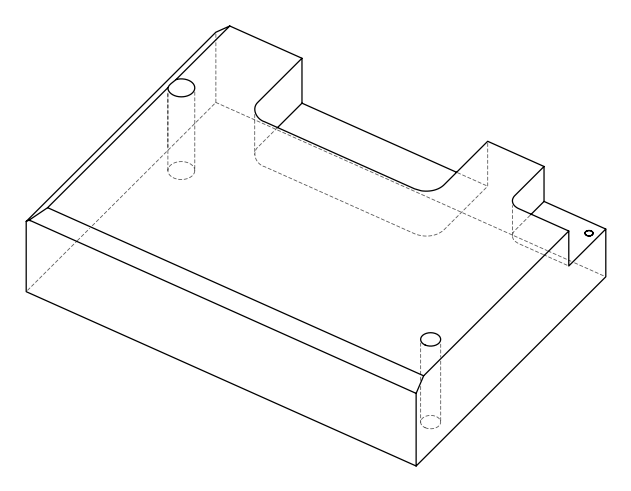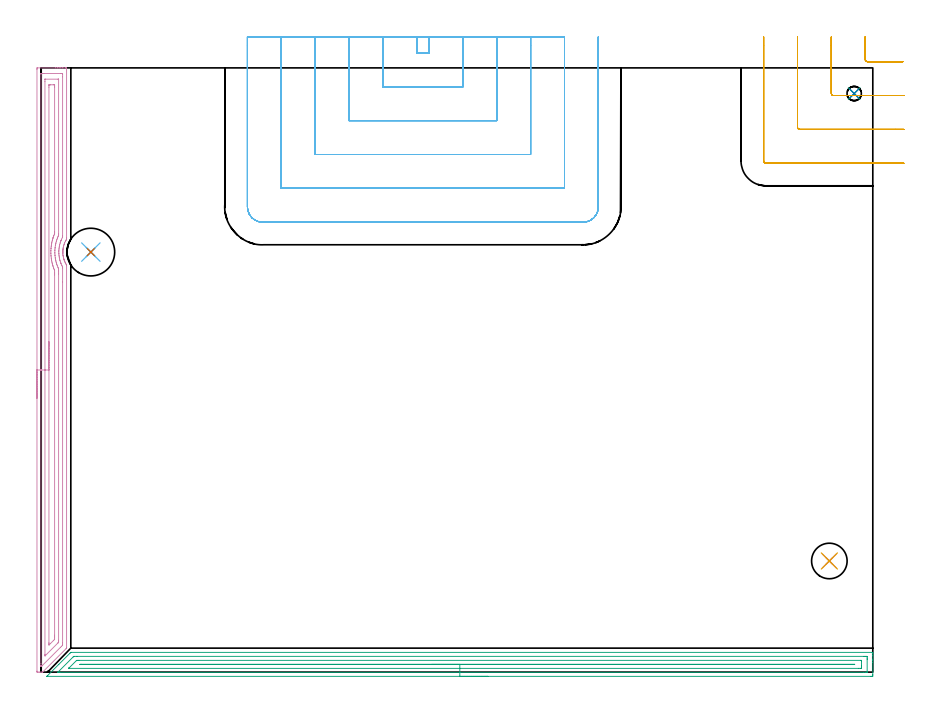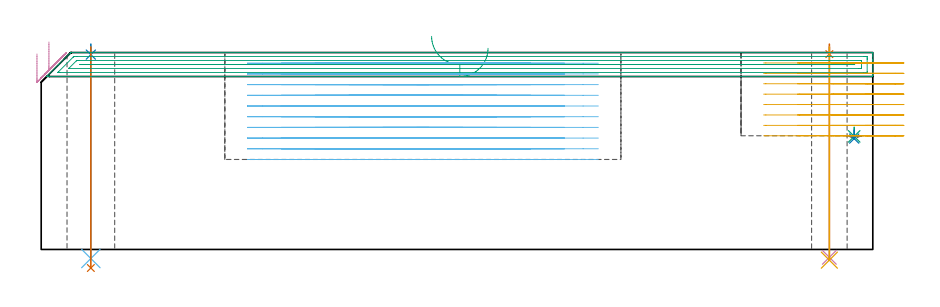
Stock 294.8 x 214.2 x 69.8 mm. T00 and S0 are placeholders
(PLAN: 12 operations, 7 tool changes, 52 min)
(1 SPOT_DRILL | STEP1HOLE | NXT0321_9005460120000 | 0.03 min | 2 mm3)
(2 SPOT_DRILL_1 | STEP1HOLE_1 | NXT0321_9005460120000 | 0.03 min | 3 mm3)
(3 SPOT_DRILL_2 | STEP1POCKET | NXT0321_9005460120000 | 0.03 min | 3199 mm3)
(4 DRILL_THROUGH_HOLE_INTO_CENTER | STEP1HOLE | NXT0301_042 | 0.3 min | 2748 mm3)
(5 DRILL_TO_ENLARGE_THROUGH_HOLE | STEP1HOLE | NXT0301_097 | 0.3 min | 5938 mm3)
(6 DRILL_THROUGH_HOLE_INTO_CENTER_1 | STEP1HOLE_1 | NXT0301_065 | 0.3 min | 4826 mm3)
(7 DRILL_TO_ENLARGE_THROUGH_HOLE_1 | STEP1HOLE_1 | UGT0301_292 | 0.32 min | 10812 mm3)
(8 DRILL_BLIND_HOLE_INTO_CENTER | STEP1POCKET | NXT0301_022 | 0.02 min | 15 mm3)
(9 AREA_MILL | FG_CHAMFER_SURFACE | UGT0205_001 | 9.38 min | 10656 mm3)
(10 AREA_MILL_1 | FG_CHAMFER_SURFACE_1 | UGT0205_001 | 7 min | 11525 mm3)
(11 MILL_CORNER_NOTCH_RECTANGULAR | CORNER_NOTCH_RECTANGULAR | NXT0201_012 | Follow Part, ap 4, ae 75% | 4.41 min | 53894 mm3)
(12 MILL_SLOT | SLOT_PARTIAL_RECTANGULAR | NXT0201_012 | Follow Part, ap 4, ae 75% | 29.87 min | 330739 mm3)
(TOOL NXT0321_9005460120000 | NC Spot Drill, 142deg, 12mm, Carbide, Uncoated | D12 PA142 FL30 Z2)
(TOOL NXT0301_042 | Carbide Drill 7.1mm [860.1-0710-057A1-MM 2214] | D7.1 PA140 FL85 Z2)
(TOOL NXT0301_097 | Carbide Drill 12.6mm [860.1-1260-063A1-MM 2214] | D12.6 PA140 FL77 Z2)
(TOOL NXT0301_065 | Carbide Drill 9.4mm [860.1-0940-075A1-MM 2214] | D9.4 PA140 FL98 Z2)
(TOOL UGT0301_292 | Twist Drill 16.9 mm | D16.9 PA118 FL120 Z2)
(TOOL NXT0301_022 | Carbide Drill 5.1mm [860.1-0510-015A1-MM 2214] | D5.1 PA140 FL28 Z2)
(TOOL UGT0205_001 | Chamfer Mill 20 x 3 x 45 deg. | D20 FL50 Z2)
(TOOL NXT0201_012 | ENDMILL 16mm [2P460-1600-NA 1630] | D16 FL38 Z6)
(OP 1 SPOT_DRILL)
G17 G21 G94 G90
T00 M6
G54
G17 G0 G90 X279.4 Y39.4 S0 M3
G43 Z79.8 H0
G94 G81 G98 Z69.249 F250. R72.8
G80
M5
M2
(OP 2 SPOT_DRILL_1)
G17 G21 G94 G90
T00 M6
G54
G17 G0 G90 X17.6 Y148.9 S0 M3
G43 Z79.8 H0
G94 G81 G98 Z69.073 F250. R72.8
G80
M5
M2
(OP 3 SPOT_DRILL_2)
G17 G21 G94 G90
T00 M6
G54
G17 G0 G90 X288.2 Y205.1 S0 M3
G43 Z79.8 H0
G94 G81 G98 Z40.08 F250. R43.3
G80
M5
M2
(OP 4 DRILL_THROUGH_HOLE_INTO_CENTER)
G17 G21 G94 G90
T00 M6
G54
G17 G0 G90 X279.4 Y39.4 S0 M3
G43 Z79.8 H1
G94 G73 G98 Z-2.792 F250. Q6.599 R71.8
G80
M5
M2
(OP 5 DRILL_TO_ENLARGE_THROUGH_HOLE)
G17 G21 G94 G90
T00 M6
G54
G17 G0 G90 X279.4 Y39.4 S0 M3
G43 Z79.8 H1
G94 G73 G98 Z-3.793 F250. Q12.266 R71.8
G80
M5
M2
(OP 6 DRILL_THROUGH_HOLE_INTO_CENTER_1)
G17 G21 G94 G90
T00 M6
G54
G17 G0 G90 X17.6 Y148.9 S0 M3
G43 Z79.8 H1
G94 G73 G98 Z-3.211 F250. Q9.126 R71.8
G80
M5
M2
(OP 7 DRILL_TO_ENLARGE_THROUGH_HOLE_1)
G17 G21 G94 G90
T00 M6
G54
G17 G0 G90 X17.6 Y148.9 S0 M3
G43 Z79.8 H0
G94 G73 G98 Z-6.577 F250. Q15.275 R71.8
G80
M5
M2
(OP 8 DRILL_BLIND_HOLE_INTO_CENTER)
G17 G21 G94 G90
T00 M6
G54
G17 G0 G90 X288.2 Y205.1 S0 M3
G43 Z79.8 H1
G94 G81 G98 Z39.3 F250. R42.3
G80
M5
M2
(OP 9 AREA_MILL)
G17 G21 G94 G90
T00 M6
G54
G17 G0 G90 X158.4 Y-1.5 S1061 M3
G43 Z79.8 H0
Z71.3
G94 G1 X158.362 Z70.428 F250.
X158.248 Z69.563
X158.059 Z68.712
X157.797 Z67.88
X157.463 Z67.074
X157.06 Z66.3
X156.592 Z65.564
X156.06 Z64.872
X155.471 Z64.229
X154.828 Z63.64
X154.136 Z63.108
X153.4 Z62.64
X152.626 Z62.237
X151.82 Z61.903
X150.988 Z61.641
X150.136 Z61.452
X149.272 Z61.338
X148.4 Z61.3
X2.075
X2.02 Y-1.496 Z61.302
X2.017 Y-1.495 Z61.303
X2.038 Y-1.461 Z61.336
X2.322 Y-1.176 Z61.62
X6.25 Y2.75 Z65.549
X10.233 Y6.733 Z69.532
X10.41 Y6.909 Z69.707
X10.513 Y7.004 Z69.796
X10.676 Y7. Z69.8
X294.62
X294.79 Y7.004 Z69.795
X294.798 Y6.868 Z69.661
X294.8 Y6.733 Z69.533
Y6.521 Z69.321
Y5.803 Z68.598
Y4.572 Z67.369
Y4.059 Z66.853
Y3.443 Z66.238
Y-0.919 Z61.878
X294.796 Y-1.176 Z61.622
X294.79 Y-1.494 Z61.304
X294.499 Y-1.498 Z61.301
X294.169 Y-1.5 Z61.3
X148.4
Y-0.086 Z62.714
X6.604 Y-0.085 Z62.715
X6.208 Y-0.084 Z62.716
X5.981 Y-0.082 Z62.718
X5.893 Y-0.079 Z62.721
X5.93 Y-0.032 Z62.768
X6.001 Y0.044 Z62.844
X6.208 Y0.258 Z63.058
X11.34 Y5.389 Z68.189
X11.435 Y5.482 Z68.282
X11.5 Y5.543 Z68.343
X11.538 Y5.576 Z68.376
X11.574 Y5.579 Z68.379
X11.8 Y5.582 Z68.382
X12.468 Y5.585 Z68.385
X12.691 Y5.586 Z68.386
X291.709
X292.38 Y5.584 Z68.384
X292.607 Y5.583 Z68.383
X292.739 Y5.579 Z68.379
X292.791 Y5.572 Z68.372
X292.793 Y5.543 Z68.343
X292.798 Y5.396 Z68.196
X292.8 Y4.931 Z67.731
Y4.522 Z67.322
X292.799 Y0.161 Z62.961
X292.794 Y0.023 Z62.823
X292.79 Y-0.079 Z62.721
X292.716 Y-0.08 Z62.72
X292.38 Y-0.084 Z62.716
X292.157 Y-0.085 Z62.715
X291.486 Y-0.086 Z62.714
X148.4
Y1.328 Z64.128
X9.901 Y1.329 Z64.129
X9.818 Y1.33 Z64.13
X9.785 Y1.332 Z64.132
X9.761 Y1.334 Z64.134
X9.768 Y1.358 Z64.158
X9.785 Y1.384 Z64.184
X9.814 Y1.414 Z64.214
X9.841 Y1.441 Z64.241
X12.458 Y4.059 Z66.859
X12.468 Y4.069 Z66.869
X12.571 Y4.16 Z66.96
X12.664 Y4.164 Z66.964
X12.858 Y4.168 Z66.968
X13.247 Y4.171 Z66.971
X13.363
X290.476
X290.592 Y4.17 Z66.97
X290.707 Y4.167 Z66.967
X290.777 Y4.165 Z66.965
X290.79 Y4.125 Z66.925
X290.793 Y4.059 Z66.859
X290.799 Y3.857 Z66.657
Y2.111 Z64.911
X290.792 Y1.441 Z64.241
X290.79 Y1.346 Z64.146
X290.701 Y1.335 Z64.135
X290.592 Y1.333 Z64.133
X289.813 Y1.329 Z64.129
X289.697 Y1.328 Z64.128
X148.4
Y2.743 Z65.543
X13.816
X13.803 Y2.744 Z65.544
X13.757 Y2.749 Z65.549
X13.808 Y2.751 Z65.551
X14.242 Y2.757 Z65.557
X14.257
X288.349
X288.363 Y2.756 Z65.556
X288.384 Y2.75 Z65.55
X288.362 Y2.744 Z65.544
X287.469 Y2.743 Z65.543
X148.4
X147.528 Z65.581
X146.664 Z65.695
X145.812 Z65.883
X144.98 Z66.146
X144.174 Z66.48
X143.4 Z66.882
X142.664 Z67.351
X141.972 Z67.882
X141.329 Z68.472
X140.74 Z69.115
X140.208 Z69.807
X139.74 Z70.543
X139.337 Z71.316
X139.003 Z72.122
X138.741 Z72.954
X138.552 Z73.806
X138.438 Z74.671
X138.4 Z75.543
G0 Z79.8
M5
M2
(OP 10 AREA_MILL_1)
G17 G21 G94 G90
T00 M6
G54
G17 G0 G90 X-1.5 Y97.1 S1061 M3
G43 Z79.8 H0
Z69.3
G94 G1 Y97.138 Z68.428 F250.
Y97.252 Z67.564
Y97.441 Z66.712
Y97.703 Z65.88
Y98.037 Z65.074
Y98.44 Z64.3
Y98.908 Z63.564
Y99.44 Z62.872
Y100.029 Z62.229
Y100.672 Z61.64
Y101.364 Z61.109
Y102.1 Z60.64
Y102.874 Z60.237
Y103.68 Z59.903
Y104.512 Z59.641
Y105.364 Z59.452
Y106.228 Z59.338
Y107.1 Z59.3
Y213.611
X-1.495 Y214.085 Z59.303
X-1.491 Y214.19 Z59.306
X-1.382 Y214.2 Z59.415
X5.068 Z65.863
X5.664 Z66.461
X5.947 Z66.744
X6.543 Z67.34
X6.826 Z67.622
X7.393 Z68.192
X7.705 Z68.504
X8.584 Z69.383
X8.733 Y214.199 Z69.532
X8.994 Y214.19 Z69.793
X9. Y214.056 Z69.8
Y153.893
X8.999 Y153.486 Z69.786
X8.792 Y153.128 Z69.59
X8.739 Y153.031 Z69.539
X8.694 Y152.946 Z69.493
X8.584 Y152.74 Z69.382
X8.557 Y152.689 Z69.355
X8.308 Y152.161 Z69.108
X8.289 Y152.111 Z69.089
X8.168 Y151.795 Z68.967
X8.125 Y151.665 Z68.924
X8.021 Y151.35 Z68.82
X7.897 Y150.901 Z68.697
X7.804 Y150.455 Z68.599
X7.785 Y150.328 Z68.577
X7.731 Y150.007 Z68.529
X7.728 Y149.975 Z68.526
X7.708 Y149.784 Z68.506
X7.691 Y149.617 Z68.487
X7.686 Y149.561 Z68.481
X7.681 Y149.437 Z68.471
X7.662 Y149.113 Z68.458
Y149.059
Y149.042 Z68.457
X7.663 Y148.953 Z68.452
Y148.765 Z68.454
Y148.711 Z68.456
Y148.666
X7.671 Y148.546 Z68.46
X7.682 Y148.284 Z68.48
X7.686 Y148.219 Z68.483
X7.735 Y147.772 Z68.531
X7.755 Y147.654 Z68.549
X7.806 Y147.326 Z68.603
X7.903 Y146.877 Z68.702
X7.998 Y146.529 Z68.798
X8.026 Y146.432 Z68.823
X8.066 Y146.317 Z68.859
X8.135 Y146.109 Z68.93
X8.161 Y146.031 Z68.956
X8.222 Y145.872 Z69.016
X8.266 Y145.749 Z69.065
X8.291 Y145.681 Z69.091
X8.309 Y145.635 Z69.107
X8.337 Y145.575 Z69.133
X8.353 Y145.538 Z69.149
X8.479 Y145.277 Z69.275
X8.516 Y145.198 Z69.315
X8.569 Y145.088 Z69.368
X8.584 Y145.06 Z69.383
X8.627 Y144.98 Z69.424
X8.805 Y144.644 Z69.605
X8.883 Y144.513 Z69.683
X8.997 Y144.314 Z69.787
X9. Y144.089 Z69.8
Y8.611
X8.996 Y8.506 Z69.79
X8.815 Y8.314 Z69.612
X0.613 Y0.113 Z61.413
X0.501 Y0.01 Z61.295
X0.39 Y0. Z61.189
X-0.049 Z60.75
X-0.517 Z60.282
X-1.084 Z59.711
X-1.367 Z59.429
X-1.491 Y0.002 Z59.305
X-1.496 Y0.144 Z59.304
X-1.5 Y0.355 Z59.3
Y107.1
X-0.086 Z60.714
X-0.085 Y212.021 Z60.715
X-0.084 Y212.117 Z60.716
X-0.081 Y212.164 Z60.719
X-0.08 Y212.181 Z60.72
X-0.059 Y212.19 Z60.741
X0.309 Y212.198 Z61.109
X0.674 Y212.199 Z61.474
X1.186 Y212.2 Z61.986
X6.826 Y212.199 Z67.626
X7.342 Y212.196 Z68.142
X7.508 Y212.19 Z68.308
X7.579 Y212.168 Z68.379
X7.584 Y211.951 Z68.384
X7.585 Y211.828 Z68.385
X7.586 Y211.058 Z68.386
X7.585 Y154.785 Z68.385
X7.581 Y154.4 Z68.381
X7.579 Y154.21 Z68.379
X7.237 Y153.477 Z68.037
X7.027 Y153.002 Z67.827
X6.992 Y152.918 Z67.792
X6.969 Y152.857 Z67.769
X6.826 Y152.454 Z67.626
X6.743 Y152.195 Z67.543
X6.718 Y152.111 Z67.518
X6.554 Y151.496 Z67.354
X6.495 Y151.219 Z67.295
X6.406 Y150.754 Z67.206
X6.341 Y150.328 Z67.141
X6.303 Y149.967 Z67.103
X6.265 Y149.437 Z67.065
X6.252 Y149.128 Z67.052
X6.255 Y148.546 Z67.055
X6.261 Y148.387 Z67.061
X6.271 Y148.217 Z67.071
X6.322 Y147.654 Z67.122
X6.379 Y147.217 Z67.179
X6.455 Y146.763 Z67.255
X6.608 Y146.093 Z67.408
X6.669 Y145.872 Z67.469
X6.826 Y145.346 Z67.626
X6.918 Y145.074 Z67.718
X6.927 Y145.048 Z67.727
X6.938 Y145.018 Z67.738
X6.953 Y144.98 Z67.753
X7.038 Y144.766 Z67.838
X7.347 Y144.089 Z68.147
X7.515 Y143.738 Z68.315
X7.579 Y143.604 Z68.379
X7.581 Y143.511 Z68.381
X7.585 Y143.32 Z68.385
X7.586 Y138.305 Z68.386
Y10.394
X7.583 Y9.626 Z68.383
X7.58 Y9.564 Z68.38
X7.577 Y9.539 Z68.377
X7.547 Y9.502 Z68.347
X7.186 Y9.137 Z67.986
X6.826 Y8.776 Z67.626
X0.422 Y2.372 Z61.222
X0.298 Y2.25 Z61.098
X0.102 Y2.06 Z60.902
X0.056 Y2.018 Z60.856
X-0.039 Y2.007 Z60.761
X-0.062 Y2.008 Z60.738
X-0.079 Y2.011 Z60.721
X-0.08 Y2.053 Z60.72
X-0.085 Y2.25 Z60.715
Y2.372
X-0.086 Y2.979 Z60.714
Y107.1
X1.329 Z62.129
Y209.381
Y210.045
X1.331 Y210.159 Z62.131
X1.334 Y210.185 Z62.134
X1.336 Y210.19 Z62.136
X1.35 Y210.194 Z62.15
X1.401 Y210.199 Z62.201
X5.947 Z66.747
X6.1 Y210.197 Z66.9
X6.143 Y210.194 Z66.943
X6.164 Y210.19 Z66.964
X6.166 Y210.18 Z66.966
X6.169 Y210.121 Z66.969
X6.171 Y210.045 Z66.971
Y155.449
X6.17 Y155.117 Z66.97
X6.167 Y154.951 Z66.967
X6.165 Y154.87 Z66.965
X6.138 Y154.785 Z66.938
X6.08 Y154.65 Z66.88
X5.947 Y154.345 Z66.747
X5.815 Y154.028 Z66.615
X5.763 Y153.893 Z66.563
X5.577 Y153.377 Z66.377
X5.452 Y153.002 Z66.252
X5.365 Y152.701 Z66.165
X5.208 Y152.111 Z66.008
X5.181 Y151.996 Z65.981
X5.068 Y151.456 Z65.868
X5.032 Y151.256 Z65.832
X5.026 Y151.219 Z65.826
X4.927 Y150.472 Z65.727
X4.912 Y150.328 Z65.712
X4.859 Y149.649 Z65.659
X4.849 Y149.437 Z65.649
X4.84 Y148.777 Z65.64
X4.841 Y148.546 Z65.641
X4.881 Y147.845 Z65.681
X4.898 Y147.654 Z65.698
X4.985 Y146.847 Z65.785
X4.997 Y146.763 Z65.797
X5.068 Y146.329 Z65.868
X5.167 Y145.872 Z65.967
X5.196 Y145.742 Z65.996
X5.305 Y145.313 Z66.105
X5.401 Y144.98 Z66.201
X5.552 Y144.49 Z66.352
X5.693 Y144.089 Z66.493
X5.947 Y143.465 Z66.747
X6.063 Y143.198 Z66.863
X6.154 Y142.988 Z66.954
X6.167 Y142.306 Z66.967
X6.169 Y142.081 Z66.969
X6.171 Y141.415 Z66.971
Y141.188
Y11.285
X6.169 Y11.06 Z66.969
X6.164 Y10.726 Z66.964
X6.156 Y10.567 Z66.956
X5.994 Y10.394 Z66.794
X5.971 Y10.37 Z66.771
X1.445 Y5.846 Z62.245
X1.414 Y5.817 Z62.214
X1.366 Y5.778 Z62.166
X1.335 Y5.755 Z62.135
X1.333 Y5.792 Z62.133
X1.33 Y5.937 Z62.13
X1.329 Y6.06 Z62.129
X1.328 Y6.165 Z62.128
X1.329 Y107.1 Z62.129
X2.743 Z63.543
Y207.372
X2.746 Y207.944 Z63.546
X2.75 Y208.138 Z63.55
X2.755 Y208.19 Z63.555
X2.8 Y208.193 Z63.6
X2.902 Y208.196 Z63.702
X3.311 Y208.2 Z64.111
X3.373 Z64.173
X4.251 Z65.051
X4.604 Y208.199 Z65.404
X4.693 Y208.197 Z65.493
X4.736 Y208.192 Z65.536
X4.751 Y208.189 Z65.551
X4.752 Y208.177 Z65.552
X4.755 Y208.087 Z65.555
X4.757 Y207.687 Z65.557
Y207.372
Y155.992
X4.756 Y155.676 Z65.556
X4.753 Y155.532 Z65.553
X4.75 Y155.462 Z65.55
X4.736 Y155.4 Z65.536
X4.658 Y155.201 Z65.458
X4.497 Y154.785 Z65.297
X4.414 Y154.557 Z65.214
X4.189 Y153.926 Z64.989
X4.181 Y153.902 Z64.981
X4.179 Y153.893 Z64.979
X3.988 Y153.206 Z64.788
X3.934 Y153.002 Z64.734
X3.813 Y152.493 Z64.613
X3.737 Y152.111 Z64.537
X3.667 Y151.749 Z64.467
X3.589 Y151.219 Z64.389
X3.555 Y150.972 Z64.355
X3.489 Y150.328 Z64.289
X3.475 Y150.161 Z64.275
X3.434 Y149.437 Z64.234
X3.429 Y149.316 Z64.229
X3.426 Y148.546 Z64.226
X3.428 Y148.427 Z64.228
X3.473 Y147.654 Z64.273
X3.487 Y147.476 Z64.287
X3.565 Y146.763 Z64.365
X3.6 Y146.469 Z64.4
X3.697 Y145.872 Z64.497
X3.799 Y145.377 Z64.599
X3.891 Y144.98 Z64.691
X3.97 Y144.653 Z64.77
X4.098 Y144.181 Z64.898
X4.126 Y144.089 Z64.926
X4.189 Y143.888 Z64.989
X4.427 Y143.198 Z65.227
X4.581 Y142.801 Z65.381
X4.705 Y142.486 Z65.505
X4.745 Y142.384 Z65.545
X4.75 Y142.306 Z65.55
X4.755 Y141.733 Z65.555
X4.757 Y141.415 Z65.557
Y140.839
Y13.068
X4.756 Y12.493 Z65.556
X4.754 Y12.176 Z65.554
X4.749 Y11.609 Z65.549
X4.435 Y11.285 Z65.235
X3.311 Y10.159 Z64.111
X2.983 Y9.834 Z63.783
X2.865 Y9.721 Z63.665
X2.789 Y9.65 Z63.589
X2.749 Y9.623 Z63.549
X2.747 Y9.698 Z63.547
X2.745 Y9.829 Z63.545
X2.743 Y10.078 Z63.543
Y10.394
Y107.1
Y107.972 Z63.581
Y108.836 Z63.695
Y109.688 Z63.883
Y110.52 Z64.146
Y111.326 Z64.48
Y112.1 Z64.882
Y112.836 Z65.351
Y113.528 Z65.882
Y114.171 Z66.472
Y114.76 Z67.115
Y115.292 Z67.807
Y115.76 Z68.543
Y116.163 Z69.317
Y116.497 Z70.122
Y116.759 Z70.954
Y116.948 Z71.806
Y117.062 Z72.671
Y117.1 Z73.543
G0 Z79.8
M5
M2
(OP 11 MILL_CORNER_NOTCH_RECTANGULAR)
G17 G21 G94 G90
T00 M6
G54
G17 G0 G90 X292.1 Y225.2 S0 M3
G43 Z79.8 H1
Z66.112
G94 G1 Y222.2 F250.
Y217.196 F500.
G3 X292.896 Y216.4 R0.8
G1 X302.492
X305.492 F250.
G0 Z79.8
X280.1 Y225.2
Z66.112
G1 Y222.2
Y205.196 F500.
G3 X280.896 Y204.4 R0.8
G1 X302.8
X305.8 F250.
G0 Z79.8
X268.1 Y225.2
Z66.112
G1 Y222.2
Y193.196 F500.
G3 X268.896 Y192.4 R0.8
G1 X302.8
X305.8 F250.
G0 Z79.8
X256.1 Y225.2
Z66.112
G1 Y222.2
Y181.196 F500.
G3 X256.896 Y180.4 R0.8
G1 X302.8
X305.8 F250.
G0 Z79.8
X292.1 Y225.2
Z62.425
G1 Y222.2
Y217.196 F500.
G3 X292.896 Y216.4 R0.8
G1 X302.492
X305.492 F250.
G0 Z79.8
X280.1 Y225.2
Z62.425
G1 Y222.2
Y205.196 F500.
G3 X280.896 Y204.4 R0.8
G1 X302.8
X305.8 F250.
G0 Z79.8
X268.1 Y225.2
Z62.425
G1 Y222.2
Y193.196 F500.
G3 X268.896 Y192.4 R0.8
G1 X302.8
X305.8 F250.
G0 Z79.8
X256.1 Y225.2
Z62.425
G1 Y222.2
Y181.196 F500.
G3 X256.896 Y180.4 R0.8
G1 X302.8
X305.8 F250.
G0 Z79.8
X292.1 Y225.2
Z58.737
G1 Y222.2
Y217.196 F500.
G3 X292.896 Y216.4 R0.8
G1 X302.492
X305.492 F250.
G0 Z79.8
X280.1 Y225.2
Z58.737
G1 Y222.2
Y205.196 F500.
G3 X280.896 Y204.4 R0.8
G1 X302.8
X305.8 F250.
G0 Z79.8
X268.1 Y225.2
Z58.737
G1 Y222.2
Y193.196 F500.
G3 X268.896 Y192.4 R0.8
G1 X302.8
X305.8 F250.
G0 Z79.8
X256.1 Y225.2
Z58.737
G1 Y222.2
Y181.196 F500.
G3 X256.896 Y180.4 R0.8
G1 X302.8
X305.8 F250.
G0 Z79.8
X292.1 Y225.2
Z55.05
G1 Y222.2
Y217.196 F500.
G3 X292.896 Y216.4 R0.8
G1 X302.492
X305.492 F250.
G0 Z79.8
X280.1 Y225.2
Z55.05
G1 Y222.2
Y205.196 F500.
G3 X280.896 Y204.4 R0.8
G1 X302.8
X305.8 F250.
G0 Z79.8
X268.1 Y225.2
Z55.05
G1 Y222.2
Y193.196 F500.
G3 X268.896 Y192.4 R0.8
G1 X302.8
X305.8 F250.
G0 Z79.8
X256.1 Y225.2
Z55.05
G1 Y222.2
Y181.196 F500.
G3 X256.896 Y180.4 R0.8
G1 X302.8
X305.8 F250.
G0 Z79.8
X292.1 Y225.2
Z51.362
G1 Y222.2
Y217.196 F500.
G3 X292.896 Y216.4 R0.8
G1 X302.492
X305.492 F250.
G0 Z79.8
X280.1 Y225.2
Z51.362
G1 Y222.2
Y205.196 F500.
G3 X280.896 Y204.4 R0.8
G1 X302.8
X305.8 F250.
G0 Z79.8
X268.1 Y225.2
Z51.362
G1 Y222.2
Y193.196 F500.
G3 X268.896 Y192.4 R0.8
G1 X302.8
X305.8 F250.
G0 Z79.8
X256.1 Y225.2
Z51.362
G1 Y222.2
Y181.196 F500.
G3 X256.896 Y180.4 R0.8
G1 X302.8
X305.8 F250.
G0 Z79.8
X292.1 Y225.2
Z47.675
G1 Y222.2
Y217.196 F500.
G3 X292.896 Y216.4 R0.8
G1 X302.492
X305.492 F250.
G0 Z79.8
X280.1 Y225.2
Z47.675
G1 Y222.2
Y205.196 F500.
G3 X280.896 Y204.4 R0.8
G1 X302.8
X305.8 F250.
G0 Z79.8
X268.1 Y225.2
Z47.675
G1 Y222.2
Y193.196 F500.
G3 X268.896 Y192.4 R0.8
G1 X302.8
X305.8 F250.
G0 Z79.8
X256.1 Y225.2
Z47.675
G1 Y222.2
Y181.196 F500.
G3 X256.896 Y180.4 R0.8
G1 X302.8
X305.8 F250.
G0 Z79.8
X292.1 Y225.2
Z43.987
G1 Y222.2
Y217.196 F500.
G3 X292.896 Y216.4 R0.8
G1 X302.492
X305.492 F250.
G0 Z79.8
X280.1 Y225.2
Z43.987
G1 Y222.2
Y205.196 F500.
G3 X280.896 Y204.4 R0.8
G1 X302.8
X305.8 F250.
G0 Z79.8
X268.1 Y225.2
Z43.987
G1 Y222.2
Y193.196 F500.
G3 X268.896 Y192.4 R0.8
G1 X302.8
X305.8 F250.
G0 Z79.8
X256.1 Y225.2
Z43.987
G1 Y222.2
Y181.196 F500.
G3 X256.896 Y180.4 R0.8
G1 X302.8
X305.8 F250.
G0 Z79.8
X292.1 Y225.2
Z40.3
G1 Y222.2
Y217.196 F500.
G3 X292.896 Y216.4 R0.8
G1 X302.492
X305.492 F250.
G0 Z79.8
X280.1 Y225.2
Z40.3
G1 Y222.2
Y205.196 F500.
G3 X280.896 Y204.4 R0.8
G1 X302.8
X305.8 F250.
G0 Z79.8
X268.1 Y225.2
Z40.3
G1 Y222.2
Y193.196 F500.
G3 X268.896 Y192.4 R0.8
G1 X302.8
X305.8 F250.
G0 Z79.8
X256.1 Y225.2
Z40.3
G1 Y222.2
Y181.196 F500.
G3 X256.896 Y180.4 R0.8
G1 X302.8
X305.8 F250.
G0 Z79.8
M5
M2
(OP 12 MILL_SLOT)
G17 G21 G94 G90
T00 M6
G54
G17 G0 G90 X133.1 Y225.2 S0 M3
G43 Z79.8 H1
Z66.01
G94 G1 Y222.2 F250.
Y219.5 F500.
X137.5
Y222.2
Y225.2 F250.
X121.1
Y222.2
Y207.5 F500.
X149.5
Y222.2
Y225.2 F250.
X109.1
Y222.2
Y195.5 F500.
X161.5
Y222.2
Y225.2 F250.
X97.1
Y222.2
Y183.5 F500.
X173.5
Y222.2
Y225.2 F250.
X85.1
Y222.2
Y171.5 F500.
X185.5
Y222.2
Y225.2 F250.
X73.1
Y222.2
Y164.9 F500.
G3 X78.5 Y159.5 R5.4
G1 X192.1
G3 X197.5 Y164.9 R5.4
G1 Y222.2
Y225.2 F250.
G0 X133.1 Z62.22
G1 Y222.2
Y219.5 F500.
X137.5
Y222.2
Y225.2 F250.
X121.1
Y222.2
Y207.5 F500.
X149.5
Y222.2
Y225.2 F250.
X109.1
Y222.2
Y195.5 F500.
X161.5
Y222.2
Y225.2 F250.
X97.1
Y222.2
Y183.5 F500.
X173.5
Y222.2
Y225.2 F250.
X85.1
Y222.2
Y171.5 F500.
X185.5
Y222.2
Y225.2 F250.
X73.1
Y222.2
Y164.9 F500.
G3 X78.5 Y159.5 R5.4
G1 X192.1
G3 X197.5 Y164.9 R5.4
G1 Y222.2
Y225.2 F250.
G0 X133.1 Z58.43
G1 Y222.2
Y219.5 F500.
X137.5
Y222.2
Y225.2 F250.
X121.1
Y222.2
Y207.5 F500.
X149.5
Y222.2
Y225.2 F250.
X109.1
Y222.2
Y195.5 F500.
X161.5
Y222.2
Y225.2 F250.
X97.1
Y222.2
Y183.5 F500.
X173.5
Y222.2
Y225.2 F250.
X85.1
Y222.2
Y171.5 F500.
X185.5
Y222.2
Y225.2 F250.
X73.1
Y222.2
Y164.9 F500.
G3 X78.5 Y159.5 R5.4
G1 X192.1
G3 X197.5 Y164.9 R5.4
G1 Y222.2
Y225.2 F250.
G0 X133.1 Z54.64
G1 Y222.2
Y219.5 F500.
X137.5
Y222.2
Y225.2 F250.
X121.1
Y222.2
Y207.5 F500.
X149.5
Y222.2
Y225.2 F250.
X109.1
Y222.2
Y195.5 F500.
X161.5
Y222.2
Y225.2 F250.
X97.1
Y222.2
Y183.5 F500.
X173.5
Y222.2
Y225.2 F250.
X85.1
Y222.2
Y171.5 F500.
X185.5
Y222.2
Y225.2 F250.
X73.1
Y222.2
Y164.9 F500.
G3 X78.5 Y159.5 R5.4
G1 X192.1
G3 X197.5 Y164.9 R5.4
G1 Y222.2
Y225.2 F250.
G0 X133.1 Z50.85
G1 Y222.2
Y219.5 F500.
X137.5
Y222.2
Y225.2 F250.
X121.1
Y222.2
Y207.5 F500.
X149.5
Y222.2
Y225.2 F250.
X109.1
Y222.2
Y195.5 F500.
X161.5
Y222.2
Y225.2 F250.
X97.1
Y222.2
Y183.5 F500.
X173.5
Y222.2
Y225.2 F250.
X85.1
Y222.2
Y171.5 F500.
X185.5
Y222.2
Y225.2 F250.
X73.1
Y222.2
Y164.9 F500.
G3 X78.5 Y159.5 R5.4
G1 X192.1
G3 X197.5 Y164.9 R5.4
G1 Y222.2
Y225.2 F250.
G0 X133.1 Z47.06
G1 Y222.2
Y219.5 F500.
X137.5
Y222.2
Y225.2 F250.
X121.1
Y222.2
Y207.5 F500.
X149.5
Y222.2
Y225.2 F250.
X109.1
Y222.2
Y195.5 F500.
X161.5
Y222.2
Y225.2 F250.
X97.1
Y222.2
Y183.5 F500.
X173.5
Y222.2
Y225.2 F250.
X85.1
Y222.2
Y171.5 F500.
X185.5
Y222.2
Y225.2 F250.
X73.1
Y222.2
Y164.9 F500.
G3 X78.5 Y159.5 R5.4
G1 X192.1
G3 X197.5 Y164.9 R5.4
G1 Y222.2
Y225.2 F250.
G0 X133.1 Z43.27
G1 Y222.2
Y219.5 F500.
X137.5
Y222.2
Y225.2 F250.
X121.1
Y222.2
Y207.5 F500.
X149.5
Y222.2
Y225.2 F250.
X109.1
Y222.2
Y195.5 F500.
X161.5
Y222.2
Y225.2 F250.
X97.1
Y222.2
Y183.5 F500.
X173.5
Y222.2
Y225.2 F250.
X85.1
Y222.2
Y171.5 F500.
X185.5
Y222.2
Y225.2 F250.
X73.1
Y222.2
Y164.9 F500.
G3 X78.5 Y159.5 R5.4
G1 X192.1
G3 X197.5 Y164.9 R5.4
G1 Y222.2
Y225.2 F250.
G0 X133.1 Z39.48
G1 Y222.2
Y219.5 F500.
X137.5
Y222.2
Y225.2 F250.
X121.1
Y222.2
Y207.5 F500.
X149.5
Y222.2
Y225.2 F250.
X109.1
Y222.2
Y195.5 F500.
X161.5
Y222.2
Y225.2 F250.
X97.1
Y222.2
Y183.5 F500.
X173.5
Y222.2
Y225.2 F250.
X85.1
Y222.2
Y171.5 F500.
X185.5
Y222.2
Y225.2 F250.
X73.1
Y222.2
Y164.9 F500.
G3 X78.5 Y159.5 R5.4
G1 X192.1
G3 X197.5 Y164.9 R5.4
G1 Y222.2
Y225.2 F250.
G0 X133.1 Z35.69
G1 Y222.2
Y219.5 F500.
X137.5
Y222.2
Y225.2 F250.
X121.1
Y222.2
Y207.5 F500.
X149.5
Y222.2
Y225.2 F250.
X109.1
Y222.2
Y195.5 F500.
X161.5
Y222.2
Y225.2 F250.
X97.1
Y222.2
Y183.5 F500.
X173.5
Y222.2
Y225.2 F250.
X85.1
Y222.2
Y171.5 F500.
X185.5
Y222.2
Y225.2 F250.
X73.1
Y222.2
Y164.9 F500.
G3 X78.5 Y159.5 R5.4
G1 X192.1
G3 X197.5 Y164.9 R5.4
G1 Y222.2
Y225.2 F250.
G0 X133.1 Z31.9
G1 Y222.2
Y219.5 F500.
X137.5
Y222.2
Y225.2 F250.
X121.1
Y222.2
Y207.5 F500.
X149.5
Y222.2
Y225.2 F250.
X109.1
Y222.2
Y195.5 F500.
X161.5
Y222.2
Y225.2 F250.
X97.1
Y222.2
Y183.5 F500.
X173.5
Y222.2
Y225.2 F250.
X85.1
Y222.2
Y171.5 F500.
X185.5
Y222.2
Y225.2 F250.
X73.1
Y222.2
Y164.9 F500.
G3 X78.5 Y159.5 R5.4
G1 X192.1
G3 X197.5 Y164.9 R5.4
G1 Y222.2
Y225.2 F250.
G0 Z79.8
M5
M2
